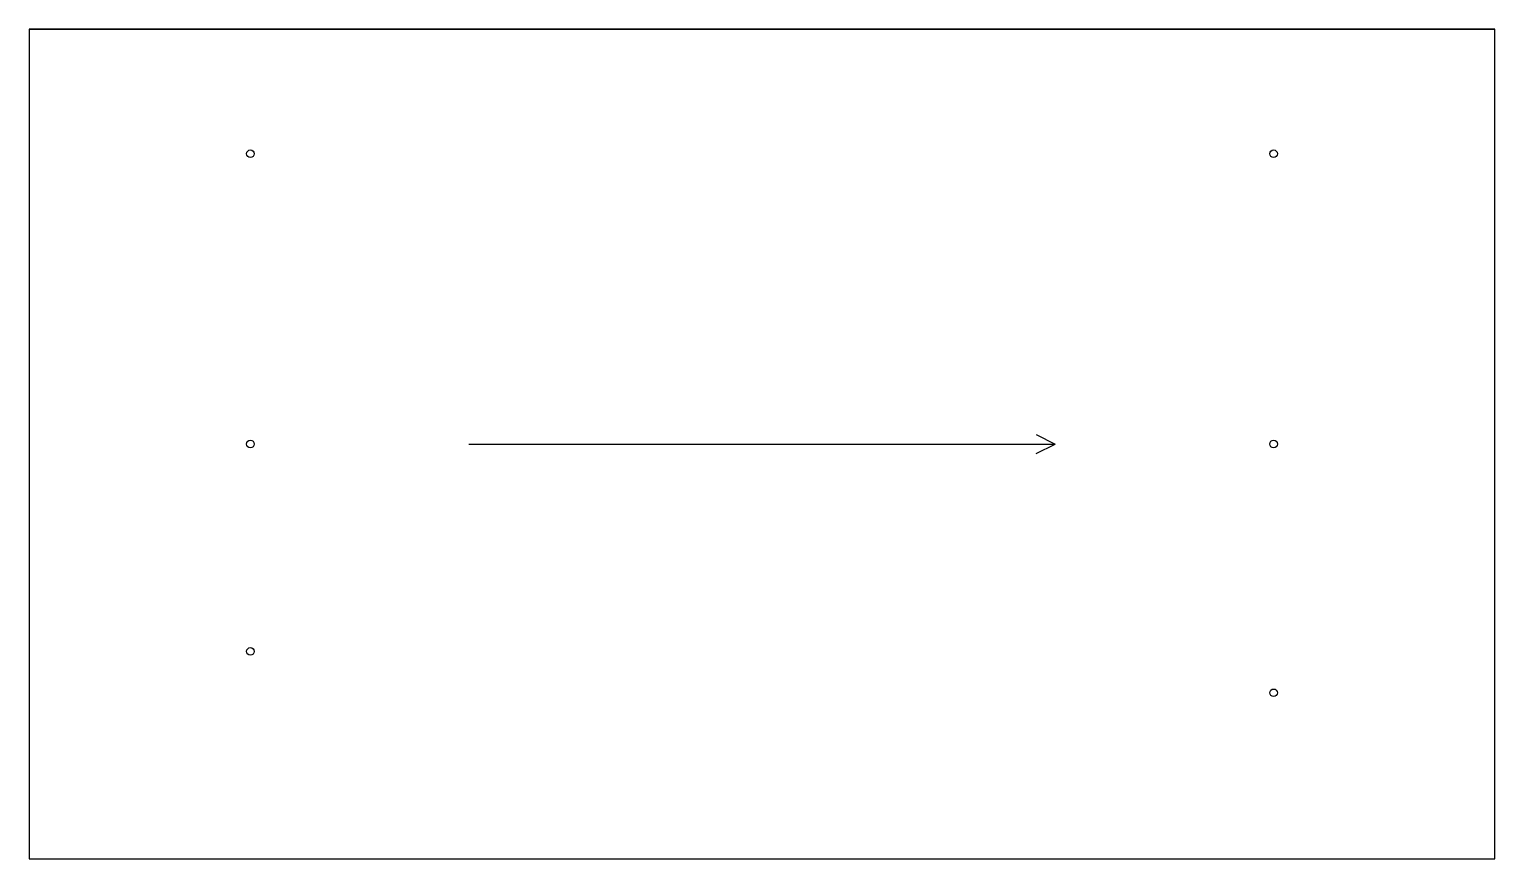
# Model space of a CAD drawing. Header units: millimetres. Extents: x 0 to 1163, y 0 to 658.
import ezdxf

# ---------------------------------------------------------------- set-up
doc = ezdxf.new("R2010")
doc.units = ezdxf.units.MM
for name, color, linetype in [('A_SIDE_HOLES_12', 7, 'Continuous'), ('EDGE_BANDING', 7, 'Continuous'), ('GRAIN_DIRECTION', 3, 'Continuous'), ('OUTSIDE_THROUGH', 7, 'Continuous')]:
    doc.layers.add(name, color=color, linetype=linetype)

msp = doc.modelspace()

# ---------------------------------------------------------------- linework, layer by layer
at = {"layer": 'A_SIDE_HOLES_12'}
for centre in [(175.5, 559.3), (987.5, 559.3), (175.5, 329), (987.5, 329), (175.5, 164.5), (987.5, 131.6)]:
    msp.add_circle(centre, 3, dxfattribs=at)
at = {"layer": 'EDGE_BANDING'}
for p, q in [((0, 658), (1163, 658)), ((0, 0), (1163, 0))]:
    msp.add_line(p, q, dxfattribs=at)
at = {"layer": 'GRAIN_DIRECTION'}
for p in [(348.9, 329), (799.1, 336.5), (799.1, 321.5)]:
    msp.add_line(p, (814.1, 329), dxfattribs=at)
at = {"layer": 'OUTSIDE_THROUGH'}
msp.add_lwpolyline([(0, 0), (1163, 0), (1163, 658), (0, 658)], close=True, dxfattribs=at)

doc.saveas('drawing.dxf')
